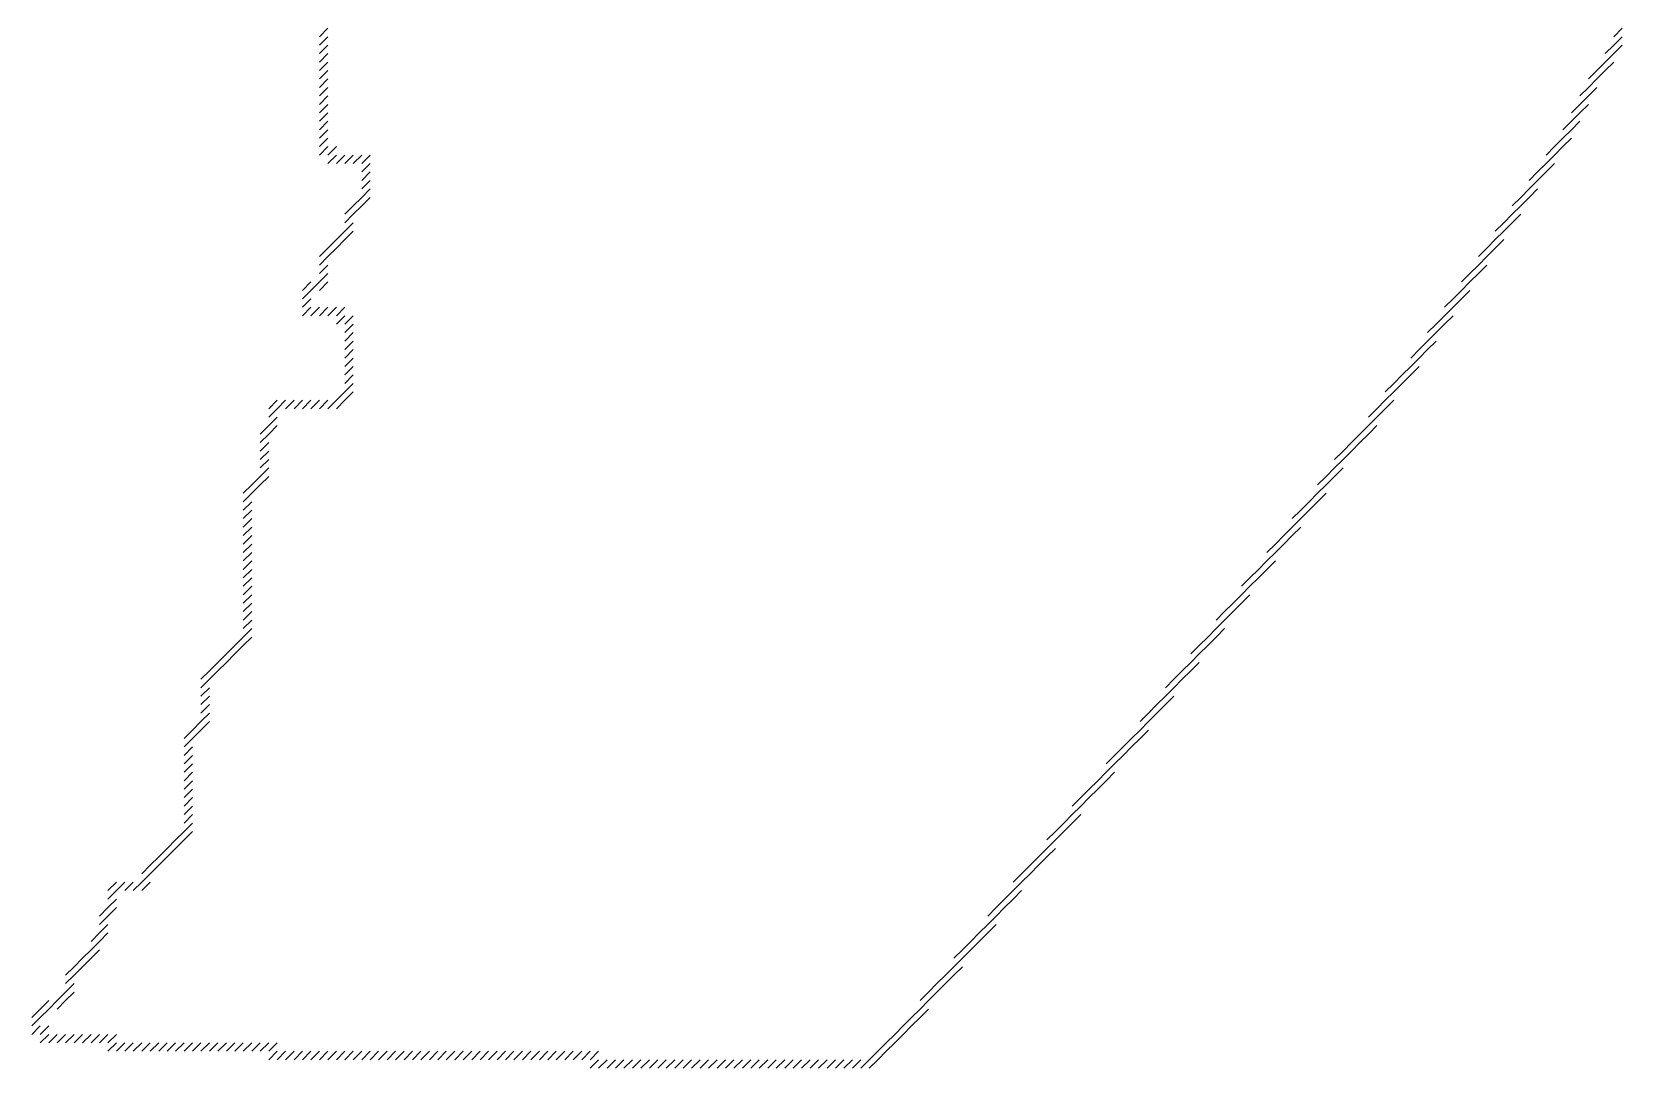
# Model space of a CAD drawing. Header units: metres. Extents: x 526 to 1383, y 73 to 1012.
# Drawn here: x 1014 to 1202, y 73 to 195.6 of the extents above; entities that cross this region are included whole.
import ezdxf

# ---------------------------------------------------------------- set-up
doc = ezdxf.new("R2010")
doc.units = ezdxf.units.M

msp = doc.modelspace()

# ---------------------------------------------------------------- linework, layer by layer
for p, q in [((1048, 195), (1049, 196)), ((1201, 195), (1202, 196)), ((1048, 194), (1049, 195)), ((1048, 193), (1049, 194)), ((1200, 193), (1201, 194)), ((1201, 194), (1202, 195)), ((1201, 193), (1202, 194)), ((1048, 192), (1049, 193)), ((1048, 191), (1049, 192)), ((1199, 191), (1200, 192)), ((1200, 192), (1201, 193)), ((1200, 191), (1201, 192)), ((1048, 190), (1049, 191)), ((1048, 189), (1049, 190)), ((1198, 190), (1199, 191)), ((1198, 189), (1199, 190)), ((1199, 190), (1200, 191)), ((1048, 188), (1049, 189)), ((1048, 187), (1049, 188)), ((1197, 188), (1198, 189)), ((1197, 187), (1198, 188)), ((1198, 188), (1199, 189)), ((1048, 186), (1049, 187)), ((1196, 186), (1197, 187)), ((1197, 186), (1198, 187)), ((1048, 185), (1049, 186)), ((1048, 184), (1049, 185)), ((1195, 184), (1196, 185)), ((1196, 185), (1197, 186)), ((1196, 184), (1197, 185)), ((1048, 183), (1049, 184)), ((1048, 182), (1049, 183)), ((1194, 182), (1195, 183)), ((1195, 183), (1196, 184)), ((1195, 182), (1196, 183)), ((1048, 181), (1049, 182)), ((1049, 181), (1050, 182)), ((1049, 180), (1050, 181)), ((1050, 180), (1051, 181)), ((1051, 180), (1052, 181)), ((1052, 180), (1053, 181)), ((1053, 180), (1054, 181)), ((1193, 181), (1194, 182)), ((1193, 180), (1194, 181)), ((1194, 181), (1195, 182)), ((1053, 179), (1054, 180)), ((1053, 178), (1054, 179)), ((1191, 178), (1192, 179)), ((1192, 179), (1193, 180)), ((1192, 178), (1193, 179)), ((1193, 179), (1194, 180)), ((1053, 177), (1054, 178)), ((1053, 176), (1054, 177)), ((1190, 176), (1191, 177)), ((1191, 177), (1192, 178)), ((1191, 176), (1192, 177)), ((1051, 174), (1052, 175)), ((1052, 175), (1053, 176)), ((1052, 174), (1053, 175)), ((1053, 175), (1054, 176)), ((1189, 175), (1190, 176)), ((1189, 174), (1190, 175)), ((1190, 175), (1191, 176)), ((1051, 173), (1052, 174)), ((1051, 172), (1052, 173)), ((1187, 172), (1188, 173)), ((1188, 173), (1189, 174)), ((1188, 172), (1189, 173)), ((1189, 173), (1190, 174)), ((1050, 171), (1051, 172)), ((1051, 171), (1052, 172)), ((1187, 171), (1188, 172)), ((1048, 169), (1049, 170)), ((1049, 170), (1050, 171)), ((1049, 169), (1050, 170)), ((1050, 170), (1051, 171)), ((1185, 169), (1186, 170)), ((1186, 170), (1187, 171)), ((1186, 169), (1187, 170)), ((1187, 170), (1188, 171)), ((1048, 168), (1049, 169)), ((1048, 167), (1049, 168)), ((1184, 167), (1185, 168)), ((1185, 168), (1186, 169)), ((1185, 167), (1186, 168)), ((1046, 165), (1047, 166)), ((1047, 165), (1048, 166)), ((1048, 166), (1049, 167)), ((1048, 165), (1049, 166)), ((1183, 166), (1184, 167)), ((1183, 165), (1184, 166)), ((1184, 166), (1185, 167)), ((1046, 164), (1047, 165)), ((1046, 163), (1047, 164)), ((1181, 163), (1182, 164)), ((1182, 164), (1183, 165)), ((1182, 163), (1183, 164)), ((1183, 164), (1184, 165)), ((1046, 162), (1047, 163)), ((1047, 162), (1048, 163)), ((1048, 162), (1049, 163)), ((1049, 162), (1050, 163)), ((1050, 162), (1051, 163)), ((1050, 161), (1051, 162)), ((1051, 161), (1052, 162)), ((1180, 161), (1181, 162)), ((1181, 162), (1182, 163)), ((1181, 161), (1182, 162)), ((1051, 160), (1052, 161)), ((1051, 159), (1052, 160)), ((1179, 160), (1180, 161)), ((1179, 159), (1180, 160)), ((1180, 160), (1181, 161)), ((1051, 158), (1052, 159)), ((1051, 157), (1052, 158)), ((1177, 157), (1178, 158)), ((1178, 158), (1179, 159)), ((1178, 157), (1179, 158)), ((1179, 158), (1180, 159)), ((1051, 156), (1052, 157)), ((1177, 156), (1178, 157)), ((1051, 155), (1052, 156)), ((1051, 154), (1052, 155)), ((1175, 154), (1176, 155)), ((1176, 155), (1177, 156)), ((1176, 154), (1177, 155)), ((1177, 155), (1178, 156)), ((1050, 152), (1051, 153)), ((1051, 153), (1052, 154)), ((1051, 152), (1052, 153)), ((1174, 153), (1175, 154)), ((1174, 152), (1175, 153)), ((1175, 153), (1176, 154)), ((1042, 151), (1043, 152)), ((1042, 150), (1043, 151)), ((1043, 151), (1044, 152)), ((1044, 151), (1045, 152)), ((1045, 151), (1046, 152)), ((1046, 151), (1047, 152)), ((1047, 151), (1048, 152)), ((1048, 151), (1049, 152)), ((1049, 151), (1050, 152)), ((1050, 151), (1051, 152)), ((1172, 150), (1173, 151)), ((1173, 151), (1174, 152)), ((1173, 150), (1174, 151)), ((1174, 151), (1175, 152)), ((1041, 148), (1042, 149)), ((1042, 149), (1043, 150)), ((1042, 148), (1043, 149)), ((1171, 148), (1172, 149)), ((1172, 149), (1173, 150)), ((1172, 148), (1173, 149)), ((1041, 147), (1042, 148)), ((1041, 146), (1042, 147)), ((1169, 146), (1170, 147)), ((1170, 147), (1171, 148)), ((1170, 146), (1171, 147)), ((1171, 147), (1172, 148)), ((1041, 145), (1042, 146)), ((1041, 144), (1042, 145)), ((1168, 145), (1169, 146)), ((1168, 144), (1169, 145)), ((1169, 145), (1170, 146)), ((1040, 142), (1041, 143)), ((1041, 143), (1042, 144)), ((1041, 142), (1042, 143)), ((1166, 142), (1167, 143)), ((1167, 143), (1168, 144)), ((1167, 142), (1168, 143)), ((1168, 143), (1169, 144)), ((1039, 141), (1040, 142)), ((1039, 140), (1040, 141)), ((1040, 141), (1041, 142)), ((1165, 140), (1166, 141)), ((1166, 141), (1167, 142)), ((1166, 140), (1167, 141)), ((1039, 139), (1040, 140)), ((1164, 139), (1165, 140)), ((1165, 139), (1166, 140)), ((1039, 138), (1040, 139)), ((1039, 137), (1040, 138)), ((1163, 138), (1164, 139)), ((1163, 137), (1164, 138)), ((1164, 138), (1165, 139)), ((1039, 136), (1040, 137)), ((1039, 135), (1040, 136)), ((1161, 135), (1162, 136)), ((1162, 136), (1163, 137)), ((1162, 135), (1163, 136)), ((1163, 136), (1164, 137)), ((1039, 134), (1040, 135)), ((1039, 133), (1040, 134)), ((1160, 134), (1161, 135)), ((1160, 133), (1161, 134)), ((1161, 134), (1162, 135)), ((1039, 132), (1040, 133)), ((1039, 131), (1040, 132)), ((1158, 131), (1159, 132)), ((1159, 132), (1160, 133)), ((1159, 131), (1160, 132)), ((1160, 132), (1161, 133)), ((1039, 130), (1040, 131)), ((1039, 129), (1040, 130)), ((1157, 130), (1158, 131)), ((1157, 129), (1158, 130)), ((1158, 130), (1159, 131)), ((1039, 128), (1040, 129)), ((1039, 127), (1040, 128)), ((1155, 127), (1156, 128)), ((1156, 128), (1157, 129)), ((1156, 127), (1157, 128)), ((1157, 128), (1158, 129)), ((1039, 126), (1040, 127)), ((1039, 125), (1040, 126)), ((1154, 126), (1155, 127)), ((1154, 125), (1155, 126)), ((1155, 126), (1156, 127)), ((1039, 124), (1040, 125)), ((1153, 124), (1154, 125)), ((1154, 124), (1155, 125)), ((1037, 122), (1038, 123)), ((1038, 123), (1039, 124)), ((1038, 122), (1039, 123)), ((1039, 123), (1040, 124)), ((1151, 122), (1152, 123)), ((1152, 123), (1153, 124)), ((1152, 122), (1153, 123)), ((1153, 123), (1154, 124)), ((1035, 120), (1036, 121)), ((1036, 121), (1037, 122)), ((1036, 120), (1037, 121)), ((1037, 121), (1038, 122)), ((1150, 120), (1151, 121)), ((1151, 121), (1152, 122)), ((1151, 120), (1152, 121)), ((1034, 119), (1035, 120)), ((1034, 118), (1035, 119)), ((1035, 119), (1036, 120)), ((1148, 118), (1149, 119)), ((1149, 119), (1150, 120)), ((1149, 118), (1150, 119)), ((1150, 119), (1151, 120)), ((1034, 117), (1035, 118)), ((1034, 116), (1035, 117)), ((1147, 116), (1148, 117)), ((1148, 117), (1149, 118)), ((1148, 116), (1149, 117)), ((1034, 115), (1035, 116)), ((1034, 114), (1035, 115)), ((1145, 114), (1146, 115)), ((1146, 115), (1147, 116)), ((1146, 114), (1147, 115)), ((1147, 115), (1148, 116)), ((1032, 112), (1033, 113)), ((1033, 113), (1034, 114)), ((1033, 112), (1034, 113)), ((1034, 113), (1035, 114)), ((1144, 112), (1145, 113)), ((1145, 113), (1146, 114)), ((1145, 112), (1146, 113)), ((1032, 111), (1033, 112)), ((1032, 110), (1033, 111)), ((1142, 110), (1143, 111)), ((1143, 111), (1144, 112)), ((1143, 110), (1144, 111)), ((1144, 111), (1145, 112)), ((1032, 109), (1033, 110)), ((1141, 109), (1142, 110)), ((1142, 109), (1143, 110)), ((1032, 108), (1033, 109)), ((1032, 107), (1033, 108)), ((1140, 107), (1141, 108)), ((1141, 108), (1142, 109)), ((1141, 107), (1142, 108)), ((1032, 106), (1033, 107)), ((1032, 105), (1033, 106)), ((1138, 105), (1139, 106)), ((1139, 106), (1140, 107)), ((1139, 105), (1140, 106)), ((1140, 106), (1141, 107)), ((1032, 104), (1033, 105)), ((1032, 103), (1033, 104)), ((1137, 104), (1138, 105)), ((1137, 103), (1138, 104)), ((1138, 104), (1139, 105)), ((1032, 102), (1033, 103)), ((1032, 101), (1033, 102)), ((1135, 101), (1136, 102)), ((1136, 102), (1137, 103)), ((1136, 101), (1137, 102)), ((1137, 102), (1138, 103)), ((1030, 99), (1031, 100)), ((1031, 100), (1032, 101)), ((1031, 99), (1032, 100)), ((1032, 100), (1033, 101)), ((1134, 100), (1135, 101)), ((1134, 99), (1135, 100)), ((1135, 100), (1136, 101)), ((1028, 97), (1029, 98)), ((1029, 98), (1030, 99)), ((1029, 97), (1030, 98)), ((1030, 98), (1031, 99)), ((1132, 97), (1133, 98)), ((1133, 98), (1134, 99)), ((1133, 97), (1134, 98)), ((1134, 98), (1135, 99)), ((1027, 96), (1028, 97)), ((1027, 95), (1028, 96)), ((1028, 96), (1029, 97)), ((1130, 95), (1131, 96)), ((1131, 96), (1132, 97)), ((1131, 95), (1132, 96)), ((1132, 96), (1133, 97)), ((1023, 94), (1024, 95)), ((1023, 93), (1024, 94)), ((1024, 94), (1025, 95)), ((1025, 94), (1026, 95)), ((1026, 94), (1027, 95)), ((1027, 94), (1028, 95)), ((1129, 93), (1130, 94)), ((1130, 94), (1131, 95)), ((1130, 93), (1131, 94)), ((1023, 92), (1024, 93)), ((1128, 92), (1129, 93)), ((1129, 92), (1130, 93)), ((1022, 91), (1023, 92)), ((1022, 90), (1023, 91)), ((1023, 91), (1024, 92)), ((1127, 91), (1128, 92)), ((1127, 90), (1128, 91)), ((1128, 91), (1129, 92)), ((1021, 88), (1022, 89)), ((1022, 89), (1023, 90)), ((1022, 88), (1023, 89)), ((1125, 88), (1126, 89)), ((1126, 89), (1127, 90)), ((1126, 88), (1127, 89)), ((1127, 89), (1128, 90)), ((1020, 86), (1021, 87)), ((1021, 87), (1022, 88)), ((1021, 86), (1022, 87)), ((1123, 86), (1124, 87)), ((1124, 87), (1125, 88)), ((1124, 86), (1125, 87)), ((1125, 87), (1126, 88)), ((1018, 84), (1019, 85)), ((1019, 85), (1020, 86)), ((1019, 84), (1020, 85)), ((1020, 85), (1021, 86)), ((1122, 84), (1123, 85)), ((1123, 85), (1124, 86)), ((1123, 84), (1124, 85)), ((1018, 83), (1019, 84)), ((1018, 82), (1019, 83)), ((1120, 82), (1121, 83)), ((1121, 83), (1122, 84)), ((1121, 82), (1122, 83)), ((1122, 83), (1123, 84)), ((1015, 80), (1016, 81)), ((1016, 80), (1017, 81)), ((1017, 81), (1018, 82)), ((1017, 80), (1018, 81)), ((1018, 81), (1019, 82)), ((1119, 81), (1120, 82)), ((1119, 80), (1120, 81)), ((1120, 81), (1121, 82)), ((1014, 79), (1015, 80)), ((1014, 78), (1015, 79)), ((1015, 79), (1016, 80)), ((1117, 78), (1118, 79)), ((1118, 79), (1119, 80)), ((1118, 78), (1119, 79)), ((1119, 79), (1120, 80)), ((1014, 77), (1015, 78)), ((1015, 77), (1016, 78)), ((1116, 77), (1117, 78)), ((1117, 77), (1118, 78)), ((1015, 76), (1016, 77)), ((1016, 76), (1017, 77)), ((1017, 76), (1018, 77)), ((1018, 76), (1019, 77)), ((1019, 76), (1020, 77)), ((1020, 76), (1021, 77)), ((1021, 76), (1022, 77)), ((1022, 76), (1023, 77)), ((1023, 76), (1024, 77)), ((1023, 75), (1024, 76)), ((1024, 75), (1025, 76)), ((1025, 75), (1026, 76)), ((1026, 75), (1027, 76)), ((1027, 75), (1028, 76)), ((1028, 75), (1029, 76)), ((1029, 75), (1030, 76)), ((1030, 75), (1031, 76)), ((1031, 75), (1032, 76)), ((1032, 75), (1033, 76)), ((1033, 75), (1034, 76)), ((1034, 75), (1035, 76)), ((1035, 75), (1036, 76)), ((1036, 75), (1037, 76)), ((1037, 75), (1038, 76)), ((1038, 75), (1039, 76)), ((1039, 75), (1040, 76)), ((1040, 75), (1041, 76)), ((1041, 75), (1042, 76)), ((1042, 75), (1043, 76)), ((1114, 75), (1115, 76)), ((1115, 76), (1116, 77)), ((1115, 75), (1116, 76)), ((1116, 76), (1117, 77)), ((1042, 74), (1043, 75)), ((1043, 74), (1044, 75)), ((1044, 74), (1045, 75)), ((1045, 74), (1046, 75)), ((1046, 74), (1047, 75)), ((1047, 74), (1048, 75)), ((1048, 74), (1049, 75)), ((1049, 74), (1050, 75)), ((1050, 74), (1051, 75)), ((1051, 74), (1052, 75)), ((1052, 74), (1053, 75)), ((1053, 74), (1054, 75)), ((1054, 74), (1055, 75)), ((1055, 74), (1056, 75)), ((1056, 74), (1057, 75)), ((1057, 74), (1058, 75)), ((1058, 74), (1059, 75)), ((1059, 74), (1060, 75)), ((1060, 74), (1061, 75)), ((1061, 74), (1062, 75)), ((1062, 74), (1063, 75)), ((1063, 74), (1064, 75)), ((1064, 74), (1065, 75)), ((1065, 74), (1066, 75)), ((1066, 74), (1067, 75)), ((1067, 74), (1068, 75)), ((1068, 74), (1069, 75)), ((1069, 74), (1070, 75)), ((1070, 74), (1071, 75)), ((1071, 74), (1072, 75)), ((1072, 74), (1073, 75)), ((1073, 74), (1074, 75)), ((1074, 74), (1075, 75)), ((1075, 74), (1076, 75)), ((1076, 74), (1077, 75)), ((1077, 74), (1078, 75)), ((1078, 74), (1079, 75)), ((1079, 74), (1080, 75)), ((1080, 74), (1081, 75)), ((1080, 73), (1081, 74)), ((1081, 73), (1082, 74)), ((1082, 73), (1083, 74)), ((1083, 73), (1084, 74)), ((1084, 73), (1085, 74)), ((1085, 73), (1086, 74)), ((1086, 73), (1087, 74)), ((1087, 73), (1088, 74)), ((1088, 73), (1089, 74)), ((1089, 73), (1090, 74)), ((1090, 73), (1091, 74)), ((1091, 73), (1092, 74)), ((1092, 73), (1093, 74)), ((1093, 73), (1094, 74)), ((1094, 73), (1095, 74)), ((1095, 73), (1096, 74)), ((1096, 73), (1097, 74)), ((1097, 73), (1098, 74)), ((1098, 73), (1099, 74)), ((1099, 73), (1100, 74)), ((1100, 73), (1101, 74)), ((1101, 73), (1102, 74)), ((1102, 73), (1103, 74)), ((1103, 73), (1104, 74)), ((1104, 73), (1105, 74)), ((1105, 73), (1106, 74)), ((1106, 73), (1107, 74)), ((1107, 73), (1108, 74)), ((1108, 73), (1109, 74)), ((1109, 73), (1110, 74)), ((1110, 73), (1111, 74)), ((1111, 73), (1112, 74)), ((1112, 73), (1113, 74)), ((1113, 74), (1114, 75)), ((1113, 73), (1114, 74)), ((1114, 74), (1115, 75))]:
    msp.add_line(p, q)

doc.saveas('drawing.dxf')
